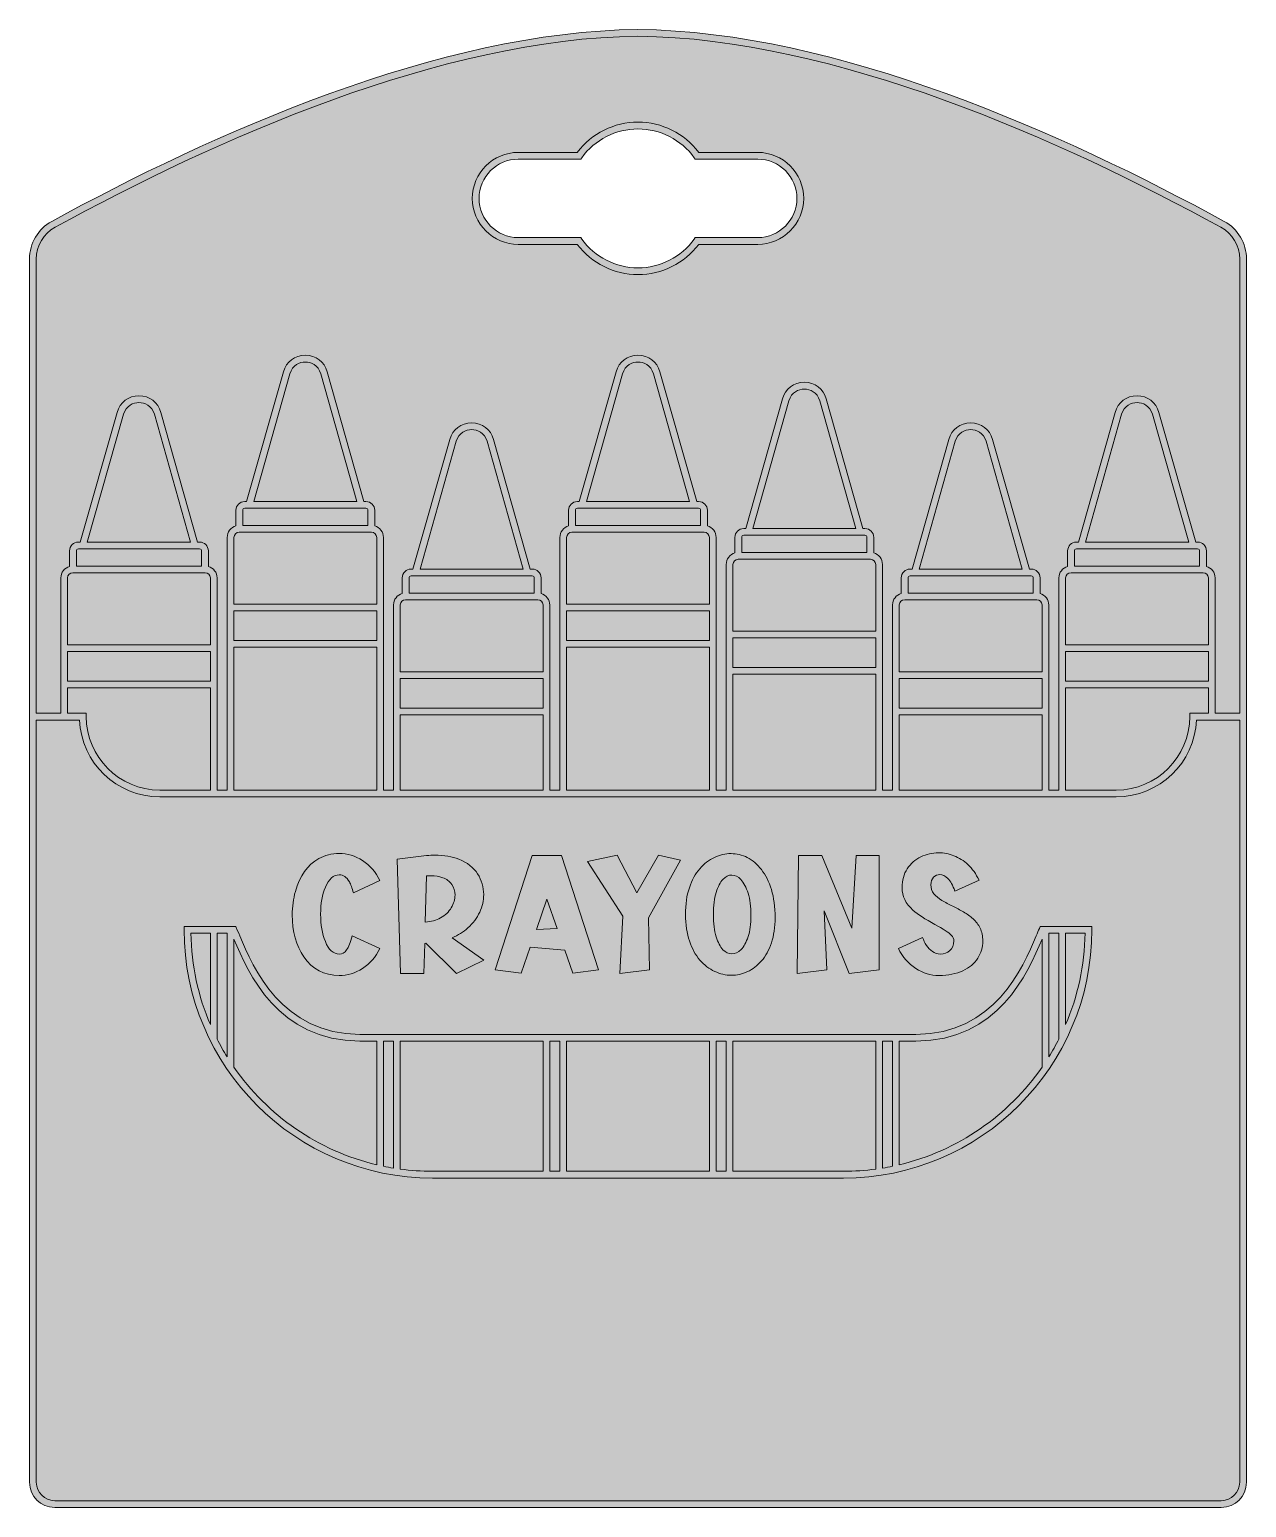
# Model space of a CAD drawing. Header units: inches. Extents: x -0.25 to 4.25, y -4.08 to 1.39.
import ezdxf

# ---------------------------------------------------------------- set-up
doc = ezdxf.new("R2010")
doc.units = ezdxf.units.IN
doc.header["$MEASUREMENT"] = 0
doc.layers.add('Crayons', color=7, linetype='Continuous', lineweight=0)

msp = doc.modelspace()

# ---------------------------------------------------------------- hatches: boundary and pattern name
at = {"layer": 'Crayons', "true_color": 0xf8e0c5, "transparency": 33554687}
h = msp.add_hatch(color=254, dxfattribs=at)
h.dxf.hatch_style = 2
edge = h.paths.add_edge_path()
edge.add_spline(control_points=[(2.443, 0.6227), (2.443, 0.6227), (2.2121, 0.6227), (2.2121, 0.6227), (2.2121, 0.6227), (2.2084, 0.6175), (2.2084, 0.6175), (2.16, 0.5506), (2.0821, 0.5107), (2, 0.5107), (1.9179, 0.5107), (1.84, 0.5506), (1.7916, 0.6175), (1.7916, 0.6175), (1.7879, 0.6227), (1.7879, 0.6227), (1.7879, 0.6227), (1.557, 0.6227), (1.557, 0.6227), (1.477, 0.6227), (1.4119, 0.6878), (1.4119, 0.7678), (1.4119, 0.8479), (1.477, 0.913), (1.557, 0.913), (1.557, 0.913), (1.7879, 0.913), (1.7879, 0.913), (1.7879, 0.913), (1.7916, 0.9182), (1.7916, 0.9182), (1.84, 0.9851), (1.9179, 1.025), (2, 1.025), (2.0821, 1.025), (2.16, 0.9851), (2.2084, 0.9182), (2.2084, 0.9182), (2.2121, 0.913), (2.2121, 0.913), (2.2121, 0.913), (2.443, 0.913), (2.443, 0.913), (2.523, 0.913), (2.5881, 0.8479), (2.5881, 0.7678), (2.5881, 0.6878), (2.523, 0.6227), (2.443, 0.6227)], knot_values=[0, 0, 0, 0, 1, 1, 1, 2, 2, 2, 3, 3, 3, 4, 4, 4, 5, 5, 5, 6, 6, 6, 7, 7, 7, 8, 8, 8, 9, 9, 9, 10, 10, 10, 11, 11, 11, 12, 12, 12, 13, 13, 13, 14, 14, 14, 15, 15, 15, 16, 16, 16, 16], degree=3, periodic=0)
edge = h.paths.add_edge_path()
edge.add_spline(control_points=[(4.1689, 0.6827), (3.5838, 1.0034), (2.7326, 1.3869), (1.9999, 1.3926), (1.2674, 1.3869), (0.4162, 1.0034), (-0.1689, 0.6827), (-0.2197, 0.6549), (-0.2512, 0.6016), (-0.2512, 0.5435), (-0.2512, 0.5435), (-0.2512, -3.983), (-0.2512, -3.983), (-0.2512, -4.0343), (-0.2095, -4.076), (-0.1583, -4.076), (-0.1583, -4.076), (4.1583, -4.076), (4.1583, -4.076), (4.2095, -4.076), (4.2512, -4.0343), (4.2512, -3.983), (4.2512, -3.983), (4.2512, 0.5435), (4.2512, 0.5435), (4.2512, 0.6015), (4.2197, 0.6549), (4.1689, 0.6827)], knot_values=[0, 0, 0, 0, 1, 1, 1, 2, 2, 2, 3, 3, 3, 4, 4, 4, 5, 5, 5, 6, 6, 6, 7, 7, 7, 8, 8, 8, 9, 9, 9, 9], degree=3, periodic=0)

# ---------------------------------------------------------------- linework, layer by layer
at = {"layer": 'Crayons'}
for points, knots in [([(4.1689, 0.6827), (3.5838, 1.0034), (2.7326, 1.3869), (1.9999, 1.3926), (1.2674, 1.3869), (0.4162, 1.0034), (-0.1689, 0.6827), (-0.2197, 0.6549), (-0.2512, 0.6016), (-0.2512, 0.5435), (-0.2512, 0.5435), (-0.2512, -3.983), (-0.2512, -3.983), (-0.2512, -4.0343), (-0.2095, -4.076), (-0.1583, -4.076), (-0.1583, -4.076), (4.1583, -4.076), (4.1583, -4.076), (4.2095, -4.076), (4.2512, -4.0343), (4.2512, -3.983), (4.2512, -3.983), (4.2512, 0.5435), (4.2512, 0.5435), (4.2512, 0.6015), (4.2197, 0.6549), (4.1689, 0.6827)], [0, 0, 0, 0, 1, 1, 1, 2, 2, 2, 3, 3, 3, 4, 4, 4, 5, 5, 5, 6, 6, 6, 7, 7, 7, 8, 8, 8, 9, 9, 9, 9]), ([(4.1689, 0.6827), (3.5838, 1.0034), (2.7326, 1.3869), (1.9999, 1.3926), (1.2674, 1.3869), (0.4162, 1.0034), (-0.1689, 0.6827), (-0.2197, 0.6549), (-0.2512, 0.6016), (-0.2512, 0.5435), (-0.2512, 0.5435), (-0.2512, -3.983), (-0.2512, -3.983), (-0.2512, -4.0343), (-0.2095, -4.076), (-0.1583, -4.076), (-0.1583, -4.076), (4.1583, -4.076), (4.1583, -4.076), (4.2095, -4.076), (4.2512, -4.0343), (4.2512, -3.983), (4.2512, -3.983), (4.2512, 0.5435), (4.2512, 0.5435), (4.2512, 0.6015), (4.2197, 0.6549), (4.1689, 0.6827)], [0, 0, 0, 0, 1, 1, 1, 2, 2, 2, 3, 3, 3, 4, 4, 4, 5, 5, 5, 6, 6, 6, 7, 7, 7, 8, 8, 8, 9, 9, 9, 9]), ([(-0.1569, 0.6608), (0.4257, 0.9801), (1.2728, 1.3619), (1.9999, 1.3676), (2.7272, 1.3619), (3.5743, 0.9801), (4.1569, 0.6608), (4.1997, 0.6373), (4.2262, 0.5924), (4.2262, 0.5435), (4.2262, 0.5435), (4.2262, -1.1373), (4.2262, -1.1373), (4.2262, -1.1373), (4.1355, -1.1373), (4.1355, -1.1373), (4.1355, -1.1373), (4.1355, -0.6367), (4.1355, -0.6367), (4.1355, -0.6166), (4.122, -0.5995), (4.1031, -0.5942), (4.1031, -0.5942), (4.1031, -0.5364), (4.1031, -0.5364), (4.1031, -0.5185), (4.0886, -0.5039), (4.0707, -0.5039), (4.0707, -0.5039), (4.0634, -0.5039), (4.0634, -0.5039), (4.0634, -0.5039), (3.9274, -0.0239), (3.9274, -0.0239), (3.9169, 0.0133), (3.8851, 0.0373), (3.8464, 0.0373), (3.8077, 0.0373), (3.7759, 0.0133), (3.7653, -0.0239), (3.7653, -0.0239), (3.6293, -0.5039), (3.6293, -0.5039), (3.6293, -0.5039), (3.6221, -0.5039), (3.6221, -0.5039), (3.6042, -0.5039), (3.5897, -0.5185), (3.5897, -0.5364), (3.5897, -0.5364), (3.5897, -0.5941), (3.5897, -0.5941), (3.571, -0.5993), (3.5573, -0.6164), (3.5573, -0.6367), (3.5573, -0.6367), (3.5573, -1.4215), (3.5573, -1.4215), (3.5573, -1.4215), (3.52, -1.4215), (3.52, -1.4215), (3.52, -1.4215), (3.52, -0.7367), (3.52, -0.7367), (3.52, -0.7166), (3.5065, -0.6995), (3.4877, -0.6942), (3.4877, -0.6942), (3.4877, -0.6364), (3.4877, -0.6364), (3.4877, -0.6185), (3.4731, -0.6039), (3.4552, -0.6039), (3.4552, -0.6039), (3.448, -0.6039), (3.448, -0.6039), (3.448, -0.6039), (3.312, -0.1239), (3.312, -0.1239), (3.3014, -0.0867), (3.2696, -0.0627), (3.2309, -0.0627), (3.1922, -0.0627), (3.1604, -0.0867), (3.1499, -0.1239), (3.1499, -0.1239), (3.0139, -0.6039), (3.0139, -0.6039), (3.0139, -0.6039), (3.0067, -0.6039), (3.0067, -0.6039), (2.9888, -0.6039), (2.9742, -0.6185), (2.9742, -0.6364), (2.9742, -0.6364), (2.9742, -0.6941), (2.9742, -0.6941), (2.9555, -0.6993), (2.9418, -0.7164), (2.9418, -0.7367), (2.9418, -0.7367), (2.9418, -1.4215), (2.9418, -1.4215), (2.9418, -1.4215), (2.9046, -1.4215), (2.9046, -1.4215), (2.9046, -1.4215), (2.9046, -0.5867), (2.9046, -0.5867), (2.9046, -0.5666), (2.891, -0.5495), (2.8722, -0.5442), (2.8722, -0.5442), (2.8722, -0.4864), (2.8722, -0.4864), (2.8722, -0.4685), (2.8576, -0.4539), (2.8397, -0.4539), (2.8397, -0.4539), (2.8325, -0.4539), (2.8325, -0.4539), (2.8325, -0.4539), (2.6965, 0.0261), (2.6965, 0.0261), (2.686, 0.0633), (2.6541, 0.0873), (2.6155, 0.0873), (2.5768, 0.0873), (2.545, 0.0633), (2.5344, 0.0261), (2.5344, 0.0261), (2.3984, -0.4539), (2.3984, -0.4539), (2.3984, -0.4539), (2.3912, -0.4539), (2.3912, -0.4539), (2.3733, -0.4539), (2.3587, -0.4685), (2.3587, -0.4864), (2.3587, -0.4864), (2.3587, -0.5441), (2.3587, -0.5441), (2.3401, -0.5493), (2.3263, -0.5664), (2.3263, -0.5867), (2.3263, -0.5867), (2.3263, -1.4215), (2.3263, -1.4215), (2.3263, -1.4215), (2.2891, -1.4215), (2.2891, -1.4215), (2.2891, -1.4215), (2.2891, -0.4867), (2.2891, -0.4867), (2.2891, -0.4666), (2.2756, -0.4495), (2.2567, -0.4442), (2.2567, -0.4442), (2.2567, -0.3864), (2.2567, -0.3864), (2.2567, -0.3685), (2.2422, -0.3539), (2.2243, -0.3539), (2.2243, -0.3539), (2.2171, -0.3539), (2.2171, -0.3539), (2.2171, -0.3539), (2.081, 0.1261), (2.081, 0.1261), (2.0705, 0.1633), (2.0387, 0.1873), (2, 0.1873), (1.9613, 0.1873), (1.9295, 0.1633), (1.919, 0.1261), (1.919, 0.1261), (1.7829, -0.3539), (1.7829, -0.3539), (1.7829, -0.3539), (1.7757, -0.3539), (1.7757, -0.3539), (1.7578, -0.3539), (1.7433, -0.3685), (1.7433, -0.3864), (1.7433, -0.3864), (1.7433, -0.4441), (1.7433, -0.4441), (1.7246, -0.4493), (1.7109, -0.4664), (1.7109, -0.4867), (1.7109, -0.4867), (1.7109, -1.4215), (1.7109, -1.4215), (1.7109, -1.4215), (1.6736, -1.4215), (1.6736, -1.4215), (1.6736, -1.4215), (1.6736, -0.7367), (1.6736, -0.7367), (1.6736, -0.7166), (1.6601, -0.6995), (1.6413, -0.6942), (1.6413, -0.6942), (1.6413, -0.6364), (1.6413, -0.6364), (1.6413, -0.6185), (1.6267, -0.6039), (1.6088, -0.6039), (1.6088, -0.6039), (1.6016, -0.6039), (1.6016, -0.6039), (1.6016, -0.6039), (1.4656, -0.1239), (1.4656, -0.1239), (1.455, -0.0867), (1.4232, -0.0627), (1.3845, -0.0627), (1.3459, -0.0627), (1.314, -0.0867), (1.3035, -0.1239), (1.3035, -0.1239), (1.1675, -0.6039), (1.1675, -0.6039), (1.1675, -0.6039), (1.1603, -0.6039), (1.1603, -0.6039), (1.1424, -0.6039), (1.1278, -0.6185), (1.1278, -0.6364), (1.1278, -0.6364), (1.1278, -0.6941), (1.1278, -0.6941), (1.1092, -0.6993), (1.0954, -0.7164), (1.0954, -0.7367), (1.0954, -0.7367), (1.0954, -1.4215), (1.0954, -1.4215), (1.0954, -1.4215), (1.0582, -1.4215), (1.0582, -1.4215), (1.0582, -1.4215), (1.0582, -0.4867), (1.0582, -0.4867), (1.0582, -0.4666), (1.0447, -0.4495), (1.0258, -0.4442), (1.0258, -0.4442), (1.0258, -0.3864), (1.0258, -0.3864), (1.0258, -0.3685), (1.0113, -0.3539), (0.9933, -0.3539), (0.9933, -0.3539), (0.9861, -0.3539), (0.9861, -0.3539), (0.9861, -0.3539), (0.8501, 0.1261), (0.8501, 0.1261), (0.8396, 0.1633), (0.8078, 0.1873), (0.7691, 0.1873), (0.7304, 0.1873), (0.6986, 0.1633), (0.688, 0.1261), (0.688, 0.1261), (0.552, -0.3539), (0.552, -0.3539), (0.552, -0.3539), (0.5448, -0.3539), (0.5448, -0.3539), (0.5269, -0.3539), (0.5123, -0.3685), (0.5123, -0.3864), (0.5123, -0.3864), (0.5123, -0.4441), (0.5123, -0.4441), (0.4937, -0.4493), (0.48, -0.4664), (0.48, -0.4867), (0.48, -0.4867), (0.48, -1.4215), (0.48, -1.4215), (0.48, -1.4215), (0.4427, -1.4215), (0.4427, -1.4215), (0.4427, -1.4215), (0.4427, -0.6367), (0.4427, -0.6367), (0.4427, -0.6166), (0.4292, -0.5995), (0.4103, -0.5942), (0.4103, -0.5942), (0.4103, -0.5364), (0.4103, -0.5364), (0.4103, -0.5185), (0.3958, -0.5039), (0.3779, -0.5039), (0.3779, -0.5039), (0.3707, -0.5039), (0.3707, -0.5039), (0.3707, -0.5039), (0.2347, -0.0239), (0.2347, -0.0239), (0.2241, 0.0133), (0.1923, 0.0373), (0.1536, 0.0373), (0.1149, 0.0373), (0.0831, 0.0133), (0.0726, -0.0239), (0.0726, -0.0239), (-0.0634, -0.5039), (-0.0634, -0.5039), (-0.0634, -0.5039), (-0.0707, -0.5039), (-0.0707, -0.5039), (-0.0886, -0.5039), (-0.1031, -0.5185), (-0.1031, -0.5364), (-0.1031, -0.5364), (-0.1031, -0.5941), (-0.1031, -0.5941), (-0.1218, -0.5993), (-0.1355, -0.6164), (-0.1355, -0.6367), (-0.1355, -0.6367), (-0.1355, -1.1373), (-0.1355, -1.1373), (-0.1355, -1.1373), (-0.2262, -1.1373), (-0.2262, -1.1373), (-0.2262, -1.1373), (-0.2262, 0.5435), (-0.2262, 0.5435), (-0.2262, 0.5924), (-0.1996, 0.6373), (-0.1569, 0.6608)], [0, 0, 0, 0, 1, 1, 1, 2, 2, 2, 3, 3, 3, 4, 4, 4, 5, 5, 5, 6, 6, 6, 7, 7, 7, 8, 8, 8, 9, 9, 9, 10, 10, 10, 11, 11, 11, 12, 12, 12, 13, 13, 13, 14, 14, 14, 15, 15, 15, 16, 16, 16, 17, 17, 17, 18, 18, 18, 19, 19, 19, 20, 20, 20, 21, 21, 21, 22, 22, 22, 23, 23, 23, 24, 24, 24, 25, 25, 25, 26, 26, 26, 27, 27, 27, 28, 28, 28, 29, 29, 29, 30, 30, 30, 31, 31, 31, 32, 32, 32, 33, 33, 33, 34, 34, 34, 35, 35, 35, 36, 36, 36, 37, 37, 37, 38, 38, 38, 39, 39, 39, 40, 40, 40, 41, 41, 41, 42, 42, 42, 43, 43, 43, 44, 44, 44, 45, 45, 45, 46, 46, 46, 47, 47, 47, 48, 48, 48, 49, 49, 49, 50, 50, 50, 51, 51, 51, 52, 52, 52, 53, 53, 53, 54, 54, 54, 55, 55, 55, 56, 56, 56, 57, 57, 57, 58, 58, 58, 59, 59, 59, 60, 60, 60, 61, 61, 61, 62, 62, 62, 63, 63, 63, 64, 64, 64, 65, 65, 65, 66, 66, 66, 67, 67, 67, 68, 68, 68, 69, 69, 69, 70, 70, 70, 71, 71, 71, 72, 72, 72, 73, 73, 73, 74, 74, 74, 75, 75, 75, 76, 76, 76, 77, 77, 77, 78, 78, 78, 79, 79, 79, 80, 80, 80, 81, 81, 81, 82, 82, 82, 83, 83, 83, 84, 84, 84, 85, 85, 85, 86, 86, 86, 87, 87, 87, 88, 88, 88, 89, 89, 89, 90, 90, 90, 91, 91, 91, 92, 92, 92, 93, 93, 93, 94, 94, 94, 95, 95, 95, 96, 96, 96, 97, 97, 97, 98, 98, 98, 99, 99, 99, 100, 100, 100, 101, 101, 101, 102, 102, 102, 103, 103, 103, 104, 104, 104, 105, 105, 105, 106, 106, 106, 107, 107, 107, 108, 108, 108, 109, 109, 109, 110, 110, 110, 111, 111, 111, 112, 112, 112, 112]), ([(1.557, 0.5977), (1.557, 0.5977), (1.7752, 0.5977), (1.7752, 0.5977), (1.8285, 0.5274), (1.912, 0.4857), (2, 0.4857), (2.088, 0.4857), (2.1715, 0.5274), (2.2248, 0.5977), (2.2248, 0.5977), (2.443, 0.5977), (2.443, 0.5977), (2.5368, 0.5977), (2.6131, 0.674), (2.6131, 0.7678), (2.6131, 0.8617), (2.5368, 0.938), (2.443, 0.938), (2.443, 0.938), (2.2248, 0.938), (2.2248, 0.938), (2.1715, 1.0083), (2.088, 1.05), (2, 1.05), (1.912, 1.05), (1.8285, 1.0083), (1.7752, 0.938), (1.7752, 0.938), (1.557, 0.938), (1.557, 0.938), (1.4632, 0.938), (1.3869, 0.8617), (1.3869, 0.7678), (1.3869, 0.674), (1.4632, 0.5977), (1.557, 0.5977)], [0, 0, 0, 0, 1, 1, 1, 2, 2, 2, 3, 3, 3, 4, 4, 4, 5, 5, 5, 6, 6, 6, 7, 7, 7, 8, 8, 8, 9, 9, 9, 10, 10, 10, 11, 11, 11, 12, 12, 12, 12]), ([(2.443, 0.6227), (2.443, 0.6227), (2.2121, 0.6227), (2.2121, 0.6227), (2.2121, 0.6227), (2.2084, 0.6175), (2.2084, 0.6175), (2.16, 0.5506), (2.0821, 0.5107), (2, 0.5107), (1.9179, 0.5107), (1.84, 0.5506), (1.7916, 0.6175), (1.7916, 0.6175), (1.7879, 0.6227), (1.7879, 0.6227), (1.7879, 0.6227), (1.557, 0.6227), (1.557, 0.6227), (1.477, 0.6227), (1.4119, 0.6878), (1.4119, 0.7678), (1.4119, 0.8479), (1.477, 0.913), (1.557, 0.913), (1.557, 0.913), (1.7879, 0.913), (1.7879, 0.913), (1.7879, 0.913), (1.7916, 0.9182), (1.7916, 0.9182), (1.84, 0.9851), (1.9179, 1.025), (2, 1.025), (2.0821, 1.025), (2.16, 0.9851), (2.2084, 0.9182), (2.2084, 0.9182), (2.2121, 0.913), (2.2121, 0.913), (2.2121, 0.913), (2.443, 0.913), (2.443, 0.913), (2.523, 0.913), (2.5881, 0.8479), (2.5881, 0.7678), (2.5881, 0.6878), (2.523, 0.6227), (2.443, 0.6227)], [0, 0, 0, 0, 1, 1, 1, 2, 2, 2, 3, 3, 3, 4, 4, 4, 5, 5, 5, 6, 6, 6, 7, 7, 7, 8, 8, 8, 9, 9, 9, 10, 10, 10, 11, 11, 11, 12, 12, 12, 13, 13, 13, 14, 14, 14, 15, 15, 15, 16, 16, 16, 16]), ([(1.557, 0.913), (1.557, 0.913), (1.7879, 0.913), (1.7879, 0.913), (1.7879, 0.913), (1.7916, 0.9182), (1.7916, 0.9182), (1.84, 0.9851), (1.9179, 1.025), (2, 1.025), (2.0821, 1.025), (2.16, 0.9851), (2.2084, 0.9182), (2.2084, 0.9182), (2.2121, 0.913), (2.2121, 0.913), (2.2121, 0.913), (2.443, 0.913), (2.443, 0.913), (2.523, 0.913), (2.5881, 0.8479), (2.5881, 0.7678), (2.5881, 0.6878), (2.523, 0.6227), (2.443, 0.6227), (2.443, 0.6227), (2.2121, 0.6227), (2.2121, 0.6227), (2.2121, 0.6227), (2.2084, 0.6175), (2.2084, 0.6175), (2.16, 0.5506), (2.0821, 0.5107), (2, 0.5107), (1.9179, 0.5107), (1.84, 0.5506), (1.7916, 0.6175), (1.7916, 0.6175), (1.7879, 0.6227), (1.7879, 0.6227), (1.7879, 0.6227), (1.557, 0.6227), (1.557, 0.6227), (1.477, 0.6227), (1.4119, 0.6878), (1.4119, 0.7678), (1.4119, 0.8479), (1.477, 0.913), (1.557, 0.913)], [0, 0, 0, 0, 1, 1, 1, 2, 2, 2, 3, 3, 3, 4, 4, 4, 5, 5, 5, 6, 6, 6, 7, 7, 7, 8, 8, 8, 9, 9, 9, 10, 10, 10, 11, 11, 11, 12, 12, 12, 13, 13, 13, 14, 14, 14, 15, 15, 15, 16, 16, 16, 16]), ([(0.578, -0.3539), (0.578, -0.3539), (0.7121, 0.1192), (0.7121, 0.1192), (0.7211, 0.151), (0.7484, 0.1623), (0.7691, 0.1623), (0.7897, 0.1623), (0.8171, 0.151), (0.8261, 0.1192), (0.8261, 0.1192), (0.9602, -0.3539), (0.9602, -0.3539), (0.9602, -0.3539), (0.578, -0.3539), (0.578, -0.3539)], [0, 0, 0, 0, 1, 1, 1, 2, 2, 2, 3, 3, 3, 4, 4, 4, 5, 5, 5, 5]), ([(1.8089, -0.3539), (1.8089, -0.3539), (1.943, 0.1192), (1.943, 0.1192), (1.952, 0.151), (1.9793, 0.1623), (2, 0.1623), (2.0207, 0.1623), (2.048, 0.151), (2.057, 0.1192), (2.057, 0.1192), (2.1911, -0.3539), (2.1911, -0.3539), (2.1911, -0.3539), (1.8089, -0.3539), (1.8089, -0.3539)], [0, 0, 0, 0, 1, 1, 1, 2, 2, 2, 3, 3, 3, 4, 4, 4, 5, 5, 5, 5]), ([(2.4244, -0.4539), (2.4244, -0.4539), (2.5585, 0.0192), (2.5585, 0.0192), (2.5675, 0.051), (2.5948, 0.0623), (2.6155, 0.0623), (2.6361, 0.0623), (2.6634, 0.051), (2.6724, 0.0192), (2.6724, 0.0192), (2.8065, -0.4539), (2.8065, -0.4539), (2.8065, -0.4539), (2.4244, -0.4539), (2.4244, -0.4539)], [0, 0, 0, 0, 1, 1, 1, 2, 2, 2, 3, 3, 3, 4, 4, 4, 5, 5, 5, 5]), ([(-0.0375, -0.5039), (-0.0375, -0.5039), (0.0966, -0.0308), (0.0966, -0.0308), (0.1056, 0.001), (0.133, 0.0123), (0.1536, 0.0123), (0.1743, 0.0123), (0.2016, 0.001), (0.2106, -0.0308), (0.2106, -0.0308), (0.3447, -0.5039), (0.3447, -0.5039), (0.3447, -0.5039), (-0.0375, -0.5039), (-0.0375, -0.5039)], [0, 0, 0, 0, 1, 1, 1, 2, 2, 2, 3, 3, 3, 4, 4, 4, 5, 5, 5, 5]), ([(3.6553, -0.5039), (3.6553, -0.5039), (3.7894, -0.0308), (3.7894, -0.0308), (3.7984, 0.001), (3.8257, 0.0123), (3.8464, 0.0123), (3.867, 0.0123), (3.8944, 0.001), (3.9034, -0.0308), (3.9034, -0.0308), (4.0375, -0.5039), (4.0375, -0.5039), (4.0375, -0.5039), (3.6553, -0.5039), (3.6553, -0.5039)], [0, 0, 0, 0, 1, 1, 1, 2, 2, 2, 3, 3, 3, 4, 4, 4, 5, 5, 5, 5]), ([(1.1935, -0.6039), (1.1935, -0.6039), (1.3275, -0.1308), (1.3275, -0.1308), (1.3366, -0.099), (1.3639, -0.0877), (1.3845, -0.0877), (1.4052, -0.0877), (1.4325, -0.099), (1.4415, -0.1308), (1.4415, -0.1308), (1.5756, -0.6039), (1.5756, -0.6039), (1.5756, -0.6039), (1.1935, -0.6039), (1.1935, -0.6039)], [0, 0, 0, 0, 1, 1, 1, 2, 2, 2, 3, 3, 3, 4, 4, 4, 5, 5, 5, 5]), ([(3.0399, -0.6039), (3.0399, -0.6039), (3.1739, -0.1308), (3.1739, -0.1308), (3.1829, -0.099), (3.2103, -0.0877), (3.2309, -0.0877), (3.2516, -0.0877), (3.2789, -0.099), (3.2879, -0.1308), (3.2879, -0.1308), (3.422, -0.6039), (3.422, -0.6039), (3.422, -0.6039), (3.0399, -0.6039), (3.0399, -0.6039)], [0, 0, 0, 0, 1, 1, 1, 2, 2, 2, 3, 3, 3, 4, 4, 4, 5, 5, 5, 5]), ([(0.5709, -0.3789), (0.5709, -0.3789), (0.9933, -0.3789), (0.9933, -0.3789), (0.9975, -0.3789), (1.0008, -0.3823), (1.0008, -0.3864), (1.0008, -0.3864), (1.0008, -0.4425), (1.0008, -0.4425), (1.0008, -0.4425), (0.5373, -0.4425), (0.5373, -0.4425), (0.5373, -0.4425), (0.5373, -0.3864), (0.5373, -0.3864), (0.5373, -0.3823), (0.5407, -0.3789), (0.5448, -0.3789), (0.5448, -0.3789), (0.5709, -0.3789), (0.5709, -0.3789)], [0, 0, 0, 0, 1, 1, 1, 2, 2, 2, 3, 3, 3, 4, 4, 4, 5, 5, 5, 6, 6, 6, 7, 7, 7, 7]), ([(1.8018, -0.3789), (1.8018, -0.3789), (2.2243, -0.3789), (2.2243, -0.3789), (2.2284, -0.3789), (2.2317, -0.3823), (2.2317, -0.3864), (2.2317, -0.3864), (2.2317, -0.4425), (2.2317, -0.4425), (2.2317, -0.4425), (1.7683, -0.4425), (1.7683, -0.4425), (1.7683, -0.4425), (1.7683, -0.3864), (1.7683, -0.3864), (1.7683, -0.3823), (1.7716, -0.3789), (1.7757, -0.3789), (1.7757, -0.3789), (1.8018, -0.3789), (1.8018, -0.3789)], [0, 0, 0, 0, 1, 1, 1, 2, 2, 2, 3, 3, 3, 4, 4, 4, 5, 5, 5, 6, 6, 6, 7, 7, 7, 7]), ([(0.5248, -0.4675), (0.5248, -0.4675), (1.014, -0.4675), (1.014, -0.4675), (1.0246, -0.4675), (1.0332, -0.4761), (1.0332, -0.4867), (1.0332, -0.4867), (1.0332, -0.7338), (1.0332, -0.7338), (1.0332, -0.7338), (0.505, -0.7338), (0.505, -0.7338), (0.505, -0.7338), (0.505, -0.4867), (0.505, -0.4867), (0.505, -0.4761), (0.5136, -0.4675), (0.5248, -0.4675)], [0, 0, 0, 0, 1, 1, 1, 2, 2, 2, 3, 3, 3, 4, 4, 4, 5, 5, 5, 6, 6, 6, 6]), ([(1.7558, -0.4675), (1.7558, -0.4675), (2.2449, -0.4675), (2.2449, -0.4675), (2.2555, -0.4675), (2.2641, -0.4761), (2.2641, -0.4867), (2.2641, -0.4867), (2.2641, -0.7338), (2.2641, -0.7338), (2.2641, -0.7338), (1.7359, -0.7338), (1.7359, -0.7338), (1.7359, -0.7338), (1.7359, -0.4867), (1.7359, -0.4867), (1.7359, -0.4761), (1.7445, -0.4675), (1.7558, -0.4675)], [0, 0, 0, 0, 1, 1, 1, 2, 2, 2, 3, 3, 3, 4, 4, 4, 5, 5, 5, 6, 6, 6, 6]), ([(2.4173, -0.4789), (2.4173, -0.4789), (2.8397, -0.4789), (2.8397, -0.4789), (2.8438, -0.4789), (2.8472, -0.4823), (2.8472, -0.4864), (2.8472, -0.4864), (2.8472, -0.5425), (2.8472, -0.5425), (2.8472, -0.5425), (2.3837, -0.5425), (2.3837, -0.5425), (2.3837, -0.5425), (2.3837, -0.4864), (2.3837, -0.4864), (2.3837, -0.4823), (2.3871, -0.4789), (2.3912, -0.4789), (2.3912, -0.4789), (2.4173, -0.4789), (2.4173, -0.4789)], [0, 0, 0, 0, 1, 1, 1, 2, 2, 2, 3, 3, 3, 4, 4, 4, 5, 5, 5, 6, 6, 6, 7, 7, 7, 7]), ([(-0.0446, -0.5289), (-0.0446, -0.5289), (0.3779, -0.5289), (0.3779, -0.5289), (0.382, -0.5289), (0.3853, -0.5323), (0.3853, -0.5364), (0.3853, -0.5364), (0.3853, -0.5925), (0.3853, -0.5925), (0.3853, -0.5925), (-0.0781, -0.5925), (-0.0781, -0.5925), (-0.0781, -0.5925), (-0.0781, -0.5364), (-0.0781, -0.5364), (-0.0781, -0.5323), (-0.0748, -0.5289), (-0.0707, -0.5289), (-0.0707, -0.5289), (-0.0446, -0.5289), (-0.0446, -0.5289)], [0, 0, 0, 0, 1, 1, 1, 2, 2, 2, 3, 3, 3, 4, 4, 4, 5, 5, 5, 6, 6, 6, 7, 7, 7, 7]), ([(3.6482, -0.5289), (3.6482, -0.5289), (4.0707, -0.5289), (4.0707, -0.5289), (4.0748, -0.5289), (4.0781, -0.5323), (4.0781, -0.5364), (4.0781, -0.5364), (4.0781, -0.5925), (4.0781, -0.5925), (4.0781, -0.5925), (3.6147, -0.5925), (3.6147, -0.5925), (3.6147, -0.5925), (3.6147, -0.5364), (3.6147, -0.5364), (3.6147, -0.5323), (3.618, -0.5289), (3.6221, -0.5289), (3.6221, -0.5289), (3.6482, -0.5289), (3.6482, -0.5289)], [0, 0, 0, 0, 1, 1, 1, 2, 2, 2, 3, 3, 3, 4, 4, 4, 5, 5, 5, 6, 6, 6, 7, 7, 7, 7]), ([(2.3712, -0.5675), (2.3712, -0.5675), (2.8604, -0.5675), (2.8604, -0.5675), (2.871, -0.5675), (2.8796, -0.5761), (2.8796, -0.5867), (2.8796, -0.5867), (2.8796, -0.8338), (2.8796, -0.8338), (2.8796, -0.8338), (2.3514, -0.8338), (2.3514, -0.8338), (2.3514, -0.8338), (2.3514, -0.5867), (2.3514, -0.5867), (2.3514, -0.5761), (2.36, -0.5675), (2.3712, -0.5675)], [0, 0, 0, 0, 1, 1, 1, 2, 2, 2, 3, 3, 3, 4, 4, 4, 5, 5, 5, 6, 6, 6, 6]), ([(-0.0906, -0.6175), (-0.0906, -0.6175), (0.3985, -0.6175), (0.3985, -0.6175), (0.4091, -0.6175), (0.4177, -0.6261), (0.4177, -0.6367), (0.4177, -0.6367), (0.4177, -0.8838), (0.4177, -0.8838), (0.4177, -0.8838), (-0.1105, -0.8838), (-0.1105, -0.8838), (-0.1105, -0.8838), (-0.1105, -0.6367), (-0.1105, -0.6367), (-0.1105, -0.6261), (-0.1019, -0.6175), (-0.0906, -0.6175)], [0, 0, 0, 0, 1, 1, 1, 2, 2, 2, 3, 3, 3, 4, 4, 4, 5, 5, 5, 6, 6, 6, 6]), ([(1.1864, -0.6289), (1.1864, -0.6289), (1.6088, -0.6289), (1.6088, -0.6289), (1.6129, -0.6289), (1.6163, -0.6323), (1.6163, -0.6364), (1.6163, -0.6364), (1.6163, -0.6925), (1.6163, -0.6925), (1.6163, -0.6925), (1.1528, -0.6925), (1.1528, -0.6925), (1.1528, -0.6925), (1.1528, -0.6364), (1.1528, -0.6364), (1.1528, -0.6323), (1.1562, -0.6289), (1.1603, -0.6289), (1.1603, -0.6289), (1.1864, -0.6289), (1.1864, -0.6289)], [0, 0, 0, 0, 1, 1, 1, 2, 2, 2, 3, 3, 3, 4, 4, 4, 5, 5, 5, 6, 6, 6, 7, 7, 7, 7]), ([(3.0328, -0.6289), (3.0328, -0.6289), (3.4552, -0.6289), (3.4552, -0.6289), (3.4593, -0.6289), (3.4626, -0.6323), (3.4626, -0.6364), (3.4626, -0.6364), (3.4626, -0.6925), (3.4626, -0.6925), (3.4626, -0.6925), (2.9992, -0.6925), (2.9992, -0.6925), (2.9992, -0.6925), (2.9992, -0.6364), (2.9992, -0.6364), (2.9992, -0.6323), (3.0025, -0.6289), (3.0067, -0.6289), (3.0067, -0.6289), (3.0328, -0.6289), (3.0328, -0.6289)], [0, 0, 0, 0, 1, 1, 1, 2, 2, 2, 3, 3, 3, 4, 4, 4, 5, 5, 5, 6, 6, 6, 7, 7, 7, 7]), ([(3.6022, -0.6175), (3.6022, -0.6175), (4.0913, -0.6175), (4.0913, -0.6175), (4.1019, -0.6175), (4.1105, -0.6261), (4.1105, -0.6367), (4.1105, -0.6367), (4.1105, -0.8838), (4.1105, -0.8838), (4.1105, -0.8838), (3.5823, -0.8838), (3.5823, -0.8838), (3.5823, -0.8838), (3.5823, -0.6367), (3.5823, -0.6367), (3.5823, -0.6261), (3.5909, -0.6175), (3.6022, -0.6175)], [0, 0, 0, 0, 1, 1, 1, 2, 2, 2, 3, 3, 3, 4, 4, 4, 5, 5, 5, 6, 6, 6, 6]), ([(0.505, -0.7588), (0.505, -0.7588), (1.0332, -0.7588), (1.0332, -0.7588), (1.0332, -0.7588), (1.0332, -0.8681), (1.0332, -0.8681), (1.0332, -0.8681), (0.505, -0.8681), (0.505, -0.8681), (0.505, -0.8681), (0.505, -0.7588), (0.505, -0.7588)], [0, 0, 0, 0, 1, 1, 1, 2, 2, 2, 3, 3, 3, 4, 4, 4, 4]), ([(1.1403, -0.7175), (1.1403, -0.7175), (1.6295, -0.7175), (1.6295, -0.7175), (1.64, -0.7175), (1.6486, -0.7261), (1.6486, -0.7367), (1.6486, -0.7367), (1.6486, -0.9838), (1.6486, -0.9838), (1.6486, -0.9838), (1.1204, -0.9838), (1.1204, -0.9838), (1.1204, -0.9838), (1.1204, -0.7367), (1.1204, -0.7367), (1.1204, -0.7261), (1.129, -0.7175), (1.1403, -0.7175)], [0, 0, 0, 0, 1, 1, 1, 2, 2, 2, 3, 3, 3, 4, 4, 4, 5, 5, 5, 6, 6, 6, 6]), ([(1.7359, -0.7588), (1.7359, -0.7588), (2.2641, -0.7588), (2.2641, -0.7588), (2.2641, -0.7588), (2.2641, -0.8681), (2.2641, -0.8681), (2.2641, -0.8681), (1.7359, -0.8681), (1.7359, -0.8681), (1.7359, -0.8681), (1.7359, -0.7588), (1.7359, -0.7588)], [0, 0, 0, 0, 1, 1, 1, 2, 2, 2, 3, 3, 3, 4, 4, 4, 4]), ([(2.9867, -0.7175), (2.9867, -0.7175), (3.4758, -0.7175), (3.4758, -0.7175), (3.4864, -0.7175), (3.495, -0.7261), (3.495, -0.7367), (3.495, -0.7367), (3.495, -0.9838), (3.495, -0.9838), (3.495, -0.9838), (2.9668, -0.9838), (2.9668, -0.9838), (2.9668, -0.9838), (2.9668, -0.7367), (2.9668, -0.7367), (2.9668, -0.7261), (2.9754, -0.7175), (2.9867, -0.7175)], [0, 0, 0, 0, 1, 1, 1, 2, 2, 2, 3, 3, 3, 4, 4, 4, 5, 5, 5, 6, 6, 6, 6]), ([(2.3514, -0.8588), (2.3514, -0.8588), (2.8796, -0.8588), (2.8796, -0.8588), (2.8796, -0.8588), (2.8796, -0.9681), (2.8796, -0.9681), (2.8796, -0.9681), (2.3514, -0.9681), (2.3514, -0.9681), (2.3514, -0.9681), (2.3514, -0.8588), (2.3514, -0.8588)], [0, 0, 0, 0, 1, 1, 1, 2, 2, 2, 3, 3, 3, 4, 4, 4, 4]), ([(-0.1105, -0.9088), (-0.1105, -0.9088), (0.4177, -0.9088), (0.4177, -0.9088), (0.4177, -0.9088), (0.4177, -1.0181), (0.4177, -1.0181), (0.4177, -1.0181), (-0.1105, -1.0181), (-0.1105, -1.0181), (-0.1105, -1.0181), (-0.1105, -0.9088), (-0.1105, -0.9088)], [0, 0, 0, 0, 1, 1, 1, 2, 2, 2, 3, 3, 3, 4, 4, 4, 4]), ([(0.505, -0.8931), (0.505, -0.8931), (1.0332, -0.8931), (1.0332, -0.8931), (1.0332, -0.8931), (1.0332, -1.4215), (1.0332, -1.4215), (1.0332, -1.4215), (0.505, -1.4215), (0.505, -1.4215), (0.505, -1.4215), (0.505, -0.8931), (0.505, -0.8931)], [0, 0, 0, 0, 1, 1, 1, 2, 2, 2, 3, 3, 3, 4, 4, 4, 4]), ([(1.7359, -0.8931), (1.7359, -0.8931), (2.2641, -0.8931), (2.2641, -0.8931), (2.2641, -0.8931), (2.2641, -1.4215), (2.2641, -1.4215), (2.2641, -1.4215), (1.7359, -1.4215), (1.7359, -1.4215), (1.7359, -1.4215), (1.7359, -0.8931), (1.7359, -0.8931)], [0, 0, 0, 0, 1, 1, 1, 2, 2, 2, 3, 3, 3, 4, 4, 4, 4]), ([(3.5823, -0.9088), (3.5823, -0.9088), (4.1105, -0.9088), (4.1105, -0.9088), (4.1105, -0.9088), (4.1105, -1.0181), (4.1105, -1.0181), (4.1105, -1.0181), (3.5823, -1.0181), (3.5823, -1.0181), (3.5823, -1.0181), (3.5823, -0.9088), (3.5823, -0.9088)], [0, 0, 0, 0, 1, 1, 1, 2, 2, 2, 3, 3, 3, 4, 4, 4, 4]), ([(1.1204, -1.0088), (1.1204, -1.0088), (1.6486, -1.0088), (1.6486, -1.0088), (1.6486, -1.0088), (1.6486, -1.1181), (1.6486, -1.1181), (1.6486, -1.1181), (1.1204, -1.1181), (1.1204, -1.1181), (1.1204, -1.1181), (1.1204, -1.0088), (1.1204, -1.0088)], [0, 0, 0, 0, 1, 1, 1, 2, 2, 2, 3, 3, 3, 4, 4, 4, 4]), ([(2.3514, -0.9931), (2.3514, -0.9931), (2.8796, -0.9931), (2.8796, -0.9931), (2.8796, -0.9931), (2.8796, -1.4215), (2.8796, -1.4215), (2.8796, -1.4215), (2.3514, -1.4215), (2.3514, -1.4215), (2.3514, -1.4215), (2.3514, -0.9931), (2.3514, -0.9931)], [0, 0, 0, 0, 1, 1, 1, 2, 2, 2, 3, 3, 3, 4, 4, 4, 4]), ([(2.9668, -1.0088), (2.9668, -1.0088), (3.495, -1.0088), (3.495, -1.0088), (3.495, -1.0088), (3.495, -1.1181), (3.495, -1.1181), (3.495, -1.1181), (2.9668, -1.1181), (2.9668, -1.1181), (2.9668, -1.1181), (2.9668, -1.0088), (2.9668, -1.0088)], [0, 0, 0, 0, 1, 1, 1, 2, 2, 2, 3, 3, 3, 4, 4, 4, 4]), ([(-0.1105, -1.1373), (-0.1105, -1.1373), (-0.1105, -1.0431), (-0.1105, -1.0431), (-0.1105, -1.0431), (0.4177, -1.0431), (0.4177, -1.0431), (0.4177, -1.0431), (0.4177, -1.4215), (0.4177, -1.4215), (0.4177, -1.4215), (0.2302, -1.4215), (0.2302, -1.4215), (0.0804, -1.4215), (-0.0415, -1.2996), (-0.0415, -1.1498), (-0.0415, -1.1498), (-0.0415, -1.1373), (-0.0415, -1.1373), (-0.0415, -1.1373), (-0.1105, -1.1373), (-0.1105, -1.1373)], [0, 0, 0, 0, 1, 1, 1, 2, 2, 2, 3, 3, 3, 4, 4, 4, 5, 5, 5, 6, 6, 6, 7, 7, 7, 7]), ([(3.5823, -1.0431), (3.5823, -1.0431), (4.1105, -1.0431), (4.1105, -1.0431), (4.1105, -1.0431), (4.1105, -1.1373), (4.1105, -1.1373), (4.1105, -1.1373), (4.0415, -1.1373), (4.0415, -1.1373), (4.0415, -1.1373), (4.0415, -1.1498), (4.0415, -1.1498), (4.0415, -1.2996), (3.9196, -1.4215), (3.7698, -1.4215), (3.7698, -1.4215), (3.5823, -1.4215), (3.5823, -1.4215), (3.5823, -1.4215), (3.5823, -1.0431), (3.5823, -1.0431)], [0, 0, 0, 0, 1, 1, 1, 2, 2, 2, 3, 3, 3, 4, 4, 4, 5, 5, 5, 6, 6, 6, 7, 7, 7, 7]), ([(1.1204, -1.1431), (1.1204, -1.1431), (1.6486, -1.1431), (1.6486, -1.1431), (1.6486, -1.1431), (1.6486, -1.4215), (1.6486, -1.4215), (1.6486, -1.4215), (1.1204, -1.4215), (1.1204, -1.4215), (1.1204, -1.4215), (1.1204, -1.1431), (1.1204, -1.1431)], [0, 0, 0, 0, 1, 1, 1, 2, 2, 2, 3, 3, 3, 4, 4, 4, 4]), ([(2.9668, -1.1431), (2.9668, -1.1431), (3.495, -1.1431), (3.495, -1.1431), (3.495, -1.1431), (3.495, -1.4215), (3.495, -1.4215), (3.495, -1.4215), (2.9668, -1.4215), (2.9668, -1.4215), (2.9668, -1.4215), (2.9668, -1.1431), (2.9668, -1.1431)], [0, 0, 0, 0, 1, 1, 1, 2, 2, 2, 3, 3, 3, 4, 4, 4, 4]), ([(4.1583, -4.0509), (4.1583, -4.0509), (-0.1583, -4.0509), (-0.1583, -4.0509), (-0.1957, -4.0509), (-0.2262, -4.0205), (-0.2262, -3.983), (-0.2262, -3.983), (-0.2262, -1.1623), (-0.2262, -1.1623), (-0.2262, -1.1623), (-0.0662, -1.1623), (-0.0662, -1.1623), (-0.0597, -1.3201), (0.0708, -1.4465), (0.2302, -1.4465), (0.2302, -1.4465), (3.7698, -1.4465), (3.7698, -1.4465), (3.9292, -1.4465), (4.0597, -1.3201), (4.0662, -1.1623), (4.0662, -1.1623), (4.2262, -1.1623), (4.2262, -1.1623), (4.2262, -1.1623), (4.2262, -3.983), (4.2262, -3.983), (4.2262, -4.0205), (4.1957, -4.0509), (4.1583, -4.0509)], [0, 0, 0, 0, 1, 1, 1, 2, 2, 2, 3, 3, 3, 4, 4, 4, 5, 5, 5, 6, 6, 6, 7, 7, 7, 8, 8, 8, 9, 9, 9, 10, 10, 10, 10]), ([(0.7634, -2.0388), (0.735, -1.9974), (0.7208, -1.9454), (0.7208, -1.8828), (0.7208, -1.8528), (0.7246, -1.824), (0.7324, -1.7964), (0.748, -1.7395), (0.777, -1.699), (0.8194, -1.6748), (0.841, -1.6625), (0.8662, -1.6563), (0.8948, -1.6563), (0.9248, -1.6563), (0.9534, -1.665), (0.9808, -1.6824), (1.0081, -1.6998), (1.0296, -1.7243), (1.045, -1.756), (1.045, -1.756), (0.947, -1.8013), (0.947, -1.8013), (0.9424, -1.7841), (0.9374, -1.7707), (0.9321, -1.7611), (0.9267, -1.7515), (0.921, -1.7449), (0.9148, -1.7411), (0.9086, -1.7373), (0.9019, -1.7354), (0.8948, -1.7354), (0.8731, -1.7354), (0.8559, -1.7505), (0.8432, -1.7807), (0.8316, -1.8082), (0.8258, -1.8415), (0.8258, -1.8808), (0.8258, -1.92), (0.8316, -1.9537), (0.8432, -1.982), (0.8555, -2.0129), (0.8727, -2.0284), (0.8948, -2.0284), (0.9056, -2.0284), (0.9147, -2.0231), (0.9219, -2.0126), (0.9292, -2.002), (0.9359, -1.9849), (0.9421, -1.9611), (0.9421, -1.9611), (1.045, -2.0078), (1.045, -2.0078), (1.0296, -2.0395), (1.0081, -2.0641), (0.9808, -2.0815), (0.9534, -2.0989), (0.9248, -2.1076), (0.8948, -2.1076), (0.8385, -2.1076), (0.7947, -2.0846), (0.7634, -2.0388)], [0, 0, 0, 0, 1, 1, 1, 2, 2, 2, 3, 3, 3, 4, 4, 4, 5, 5, 5, 6, 6, 6, 7, 7, 7, 8, 8, 8, 9, 9, 9, 10, 10, 10, 11, 11, 11, 12, 12, 12, 13, 13, 13, 14, 14, 14, 15, 15, 15, 16, 16, 16, 17, 17, 17, 18, 18, 18, 19, 19, 19, 20, 20, 20, 20]), ([(1.2075, -2.1006), (1.2075, -2.1006), (1.2107, -1.9889), (1.2107, -1.9889), (1.2107, -1.9889), (1.2151, -1.9886), (1.2151, -1.9886), (1.2151, -1.9886), (1.3288, -2.1006), (1.3288, -2.1006), (1.3288, -2.1006), (1.4291, -2.051), (1.4291, -2.051), (1.4291, -2.051), (1.312, -1.9683), (1.312, -1.9683), (1.3346, -1.9587), (1.3541, -1.9464), (1.3705, -1.9315), (1.3897, -1.9141), (1.4042, -1.8947), (1.4142, -1.8734), (1.4241, -1.852), (1.4291, -1.8304), (1.4291, -1.8085), (1.4291, -1.7809), (1.4216, -1.7553), (1.4067, -1.7317), (1.3917, -1.7081), (1.3685, -1.6899), (1.3372, -1.6772), (1.3128, -1.6673), (1.2832, -1.6624), (1.2484, -1.6624), (1.2388, -1.6624), (1.2286, -1.6628), (1.218, -1.6635), (1.218, -1.6635), (1.1095, -1.6769), (1.1095, -1.6769), (1.1095, -1.6769), (1.1217, -2.1006), (1.1217, -2.1006), (1.1217, -2.1006), (1.2075, -2.1006), (1.2075, -2.1006)], [0, 0, 0, 0, 1, 1, 1, 2, 2, 2, 3, 3, 3, 4, 4, 4, 5, 5, 5, 6, 6, 6, 7, 7, 7, 8, 8, 8, 9, 9, 9, 10, 10, 10, 11, 11, 11, 12, 12, 12, 13, 13, 13, 14, 14, 14, 15, 15, 15, 15]), ([(1.6011, -2.0031), (1.6011, -2.0031), (1.7291, -2.0139), (1.7291, -2.0139), (1.7291, -2.0139), (1.7589, -2.0986), (1.7589, -2.0986), (1.7589, -2.0986), (1.8535, -2.087), (1.8535, -2.087), (1.8535, -2.087), (1.7169, -1.6632), (1.7169, -1.6632), (1.7169, -1.6632), (1.6081, -1.6632), (1.6081, -1.6632), (1.6081, -1.6632), (1.4715, -2.087), (1.4715, -2.087), (1.4715, -2.087), (1.5681, -2.0989), (1.5681, -2.0989), (1.5681, -2.0989), (1.6011, -2.0031), (1.6011, -2.0031)], [0, 0, 0, 0, 1, 1, 1, 2, 2, 2, 3, 3, 3, 4, 4, 4, 5, 5, 5, 6, 6, 6, 7, 7, 7, 8, 8, 8, 8]), ([(1.9436, -1.8886), (1.9436, -1.8886), (1.813, -1.6864), (1.813, -1.6864), (1.813, -1.6864), (1.9227, -1.6618), (1.9227, -1.6618), (1.9227, -1.6618), (1.9955, -1.8019), (1.9955, -1.8019), (1.9955, -1.8019), (2.0764, -1.6621), (2.0764, -1.6621), (2.0764, -1.6621), (2.1576, -1.6812), (2.1576, -1.6812), (2.1576, -1.6812), (2.0393, -1.8941), (2.0393, -1.8941), (2.0393, -1.8941), (2.043, -2.087), (2.043, -2.087), (2.043, -2.087), (1.9334, -2.1006), (1.9334, -2.1006), (1.9334, -2.1006), (1.9436, -1.8886), (1.9436, -1.8886)], [0, 0, 0, 0, 1, 1, 1, 2, 2, 2, 3, 3, 3, 4, 4, 4, 5, 5, 5, 6, 6, 6, 7, 7, 7, 8, 8, 8, 9, 9, 9, 9]), ([(2.229, -2.0503), (2.2453, -2.0691), (2.2635, -2.0832), (2.2837, -2.0926), (2.3039, -2.102), (2.3246, -2.1067), (2.3459, -2.1067), (2.3664, -2.1067), (2.3862, -2.1022), (2.4054, -2.0933), (2.4245, -2.0845), (2.4417, -2.0712), (2.457, -2.0535), (2.4723, -2.0358), (2.4845, -2.0136), (2.4936, -1.9869), (2.5026, -1.9602), (2.5072, -1.9291), (2.5072, -1.8935), (2.5072, -1.8541), (2.5026, -1.8196), (2.4936, -1.79), (2.4845, -1.7604), (2.4722, -1.7357), (2.4569, -1.7159), (2.4415, -1.6961), (2.424, -1.6812), (2.4045, -1.6714), (2.385, -1.6615), (2.3649, -1.6566), (2.3442, -1.6566), (2.3231, -1.6566), (2.3026, -1.6612), (2.2826, -1.6705), (2.2625, -1.6798), (2.2445, -1.6938), (2.2285, -1.7125), (2.2124, -1.7313), (2.1996, -1.7548), (2.19, -1.783), (2.1805, -1.8112), (2.1757, -1.8442), (2.1757, -1.8819), (2.1757, -1.9192), (2.1805, -1.9519), (2.1902, -1.9799), (2.1998, -2.008), (2.2128, -2.0314), (2.229, -2.0503)], [0, 0, 0, 0, 1, 1, 1, 2, 2, 2, 3, 3, 3, 4, 4, 4, 5, 5, 5, 6, 6, 6, 7, 7, 7, 8, 8, 8, 9, 9, 9, 10, 10, 10, 11, 11, 11, 12, 12, 12, 13, 13, 13, 14, 14, 14, 15, 15, 15, 16, 16, 16, 16]), ([(2.6993, -2.087), (2.6993, -2.087), (2.5888, -2.1006), (2.5888, -2.1006), (2.5888, -2.1006), (2.594, -1.6632), (2.594, -1.6632), (2.594, -1.6632), (2.6799, -1.6632), (2.6799, -1.6632), (2.6799, -1.6632), (2.7909, -1.9327), (2.7909, -1.9327), (2.7909, -1.9327), (2.8069, -1.6632), (2.8069, -1.6632), (2.8069, -1.6632), (2.8922, -1.6632), (2.8922, -1.6632), (2.8922, -1.6632), (2.8922, -2.087), (2.8922, -2.087), (2.8922, -2.087), (2.7811, -2.1006), (2.7811, -2.1006), (2.7811, -2.1006), (2.6891, -1.8686), (2.6891, -1.8686), (2.6891, -1.8686), (2.6993, -2.087), (2.6993, -2.087)], [0, 0, 0, 0, 1, 1, 1, 2, 2, 2, 3, 3, 3, 4, 4, 4, 5, 5, 5, 6, 6, 6, 7, 7, 7, 8, 8, 8, 9, 9, 9, 10, 10, 10, 10]), ([(3.1539, -2.0155), (3.1637, -2.0071), (3.1687, -1.9952), (3.1687, -1.9799), (3.1687, -1.9722), (3.1655, -1.965), (3.1591, -1.9582), (3.1494, -1.9481), (3.1293, -1.935), (3.0988, -1.9188), (3.0626, -1.8996), (3.0354, -1.8819), (3.0173, -1.8657), (2.9904, -1.8417), (2.977, -1.814), (2.977, -1.7824), (2.977, -1.7552), (2.9834, -1.7319), (2.9962, -1.7127), (3.0091, -1.6934), (3.0258, -1.6788), (3.0464, -1.6687), (3.067, -1.6587), (3.089, -1.6537), (3.1124, -1.6537), (3.1313, -1.6537), (3.1502, -1.6572), (3.1689, -1.6644), (3.1877, -1.6716), (3.2051, -1.6826), (3.2211, -1.6976), (3.2372, -1.7126), (3.2507, -1.7317), (3.2618, -1.7549), (3.2618, -1.7549), (3.1721, -1.7952), (3.1721, -1.7952), (3.165, -1.7737), (3.1564, -1.7582), (3.1463, -1.7485), (3.1363, -1.7388), (3.1264, -1.734), (3.1167, -1.734), (3.1076, -1.734), (3.0999, -1.7374), (3.0934, -1.7442), (3.0869, -1.7509), (3.0837, -1.7601), (3.0837, -1.7717), (3.0837, -1.7847), (3.0875, -1.7957), (3.095, -1.8049), (3.1025, -1.8141), (3.1124, -1.8224), (3.1247, -1.8297), (3.137, -1.8371), (3.1503, -1.8443), (3.1646, -1.8515), (3.1779, -1.8578), (3.1911, -1.8648), (3.2042, -1.8723), (3.2172, -1.8799), (3.2291, -1.8885), (3.2399, -1.8983), (3.2506, -1.9081), (3.2592, -1.9196), (3.2658, -1.9328), (3.2724, -1.9461), (3.2757, -1.9619), (3.2757, -1.9802), (3.2757, -2.0034), (3.2694, -2.0247), (3.257, -2.044), (3.2445, -2.0634), (3.2262, -2.0788), (3.202, -2.0903), (3.1778, -2.1018), (3.1484, -2.1076), (3.1135, -2.1076), (3.0836, -2.1076), (3.0549, -2.0989), (3.0276, -2.0815), (3.0002, -2.0641), (2.9788, -2.0395), (2.9633, -2.0078), (2.9633, -2.0078), (3.0532, -1.9675), (3.0532, -1.9675), (3.0563, -1.9775), (3.0609, -1.9871), (3.067, -1.9963), (3.0731, -2.0055), (3.0805, -2.0131), (3.0893, -2.0191), (3.0981, -2.0251), (3.1081, -2.0281), (3.1194, -2.0281), (3.1325, -2.0281), (3.144, -2.0239), (3.1539, -2.0155)], [0, 0, 0, 0, 1, 1, 1, 2, 2, 2, 3, 3, 3, 4, 4, 4, 5, 5, 5, 6, 6, 6, 7, 7, 7, 8, 8, 8, 9, 9, 9, 10, 10, 10, 11, 11, 11, 12, 12, 12, 13, 13, 13, 14, 14, 14, 15, 15, 15, 16, 16, 16, 17, 17, 17, 18, 18, 18, 19, 19, 19, 20, 20, 20, 21, 21, 21, 22, 22, 22, 23, 23, 23, 24, 24, 24, 25, 25, 25, 26, 26, 26, 27, 27, 27, 28, 28, 28, 29, 29, 29, 30, 30, 30, 31, 31, 31, 32, 32, 32, 33, 33, 33, 33]), ([(1.2177, -1.7392), (1.2233, -1.7388), (1.2287, -1.7386), (1.2339, -1.7386), (1.2492, -1.7386), (1.2638, -1.7411), (1.2777, -1.7459), (1.2917, -1.7507), (1.3027, -1.759), (1.3108, -1.7708), (1.3189, -1.7826), (1.323, -1.7957), (1.323, -1.81), (1.323, -1.8258), (1.3184, -1.8414), (1.3093, -1.8567), (1.3003, -1.872), (1.2869, -1.8846), (1.2693, -1.8947), (1.2537, -1.9038), (1.2348, -1.9088), (1.2128, -1.9098), (1.2128, -1.9098), (1.2177, -1.7392), (1.2177, -1.7392)], [0, 0, 0, 0, 1, 1, 1, 2, 2, 2, 3, 3, 3, 4, 4, 4, 5, 5, 5, 6, 6, 6, 7, 7, 7, 8, 8, 8, 8]), ([(2.2891, -1.8003), (2.2956, -1.7787), (2.3041, -1.7626), (2.3145, -1.752), (2.3248, -1.7413), (2.3356, -1.736), (2.3468, -1.736), (2.3586, -1.736), (2.3699, -1.7417), (2.3807, -1.753), (2.3916, -1.7643), (2.4005, -1.7811), (2.4074, -1.8033), (2.4144, -1.8256), (2.4178, -1.853), (2.4178, -1.8857), (2.4178, -1.9166), (2.4144, -1.9426), (2.4076, -1.9637), (2.4007, -1.9848), (2.3919, -2.0007), (2.3813, -2.0116), (2.3707, -2.0224), (2.3593, -2.0278), (2.3471, -2.0278), (2.3355, -2.0278), (2.3246, -2.0226), (2.3143, -2.0121), (2.3041, -2.0017), (2.2956, -1.9856), (2.2891, -1.964), (2.2825, -1.9423), (2.2792, -1.915), (2.2792, -1.8819), (2.2792, -1.849), (2.2825, -1.8218), (2.2891, -1.8003)], [0, 0, 0, 0, 1, 1, 1, 2, 2, 2, 3, 3, 3, 4, 4, 4, 5, 5, 5, 6, 6, 6, 7, 7, 7, 8, 8, 8, 9, 9, 9, 10, 10, 10, 11, 11, 11, 12, 12, 12, 12]), ([(1.6626, -1.8248), (1.6626, -1.8248), (1.7009, -1.9335), (1.7009, -1.9335), (1.7009, -1.9335), (1.6241, -1.937), (1.6241, -1.937), (1.6241, -1.937), (1.6626, -1.8248), (1.6626, -1.8248)], [0, 0, 0, 0, 1, 1, 1, 2, 2, 2, 3, 3, 3, 3]), ([(3.4851, -1.9334), (3.4815, -1.9415), (3.4776, -1.9507), (3.4733, -1.9608), (3.4232, -2.0791), (3.319, -2.3254), (3.0286, -2.3254), (3.0286, -2.3254), (0.9714, -2.3254), (0.9714, -2.3254), (0.681, -2.3254), (0.5767, -2.0791), (0.5267, -1.9608), (0.5224, -1.9507), (0.5116, -1.9259), (0.5116, -1.9259), (0.5116, -1.9259), (0.3207, -1.9259), (0.3207, -1.9259), (0.3207, -1.9259), (0.3207, -1.9384), (0.3207, -1.9384), (0.3207, -2.4451), (0.7329, -2.8572), (1.2395, -2.8572), (1.2395, -2.8572), (2.7605, -2.8572), (2.7605, -2.8572), (3.2671, -2.8572), (3.6793, -2.4451), (3.6793, -1.9384), (3.6793, -1.9384), (3.6793, -1.9259), (3.6793, -1.9259), (3.6793, -1.9259), (3.4884, -1.9259), (3.4884, -1.9259), (3.4884, -1.9259), (3.4851, -1.9334), (3.4851, -1.9334)], [0, 0, 0, 0, 1, 1, 1, 2, 2, 2, 3, 3, 3, 4, 4, 4, 5, 5, 5, 6, 6, 6, 7, 7, 7, 8, 8, 8, 9, 9, 9, 10, 10, 10, 11, 11, 11, 12, 12, 12, 13, 13, 13, 13]), ([(0.4177, -1.9509), (0.4177, -1.9509), (0.4177, -2.2895), (0.4177, -2.2895), (0.373, -2.1853), (0.3475, -2.071), (0.3458, -1.9509), (0.3458, -1.9509), (0.4177, -1.9509), (0.4177, -1.9509)], [0, 0, 0, 0, 1, 1, 1, 2, 2, 2, 3, 3, 3, 3]), ([(0.48, -2.4091), (0.4666, -2.3875), (0.4543, -2.3654), (0.4427, -2.3427), (0.4427, -2.3427), (0.4427, -1.9509), (0.4427, -1.9509), (0.4427, -1.9509), (0.48, -1.9509), (0.48, -1.9509), (0.48, -1.9509), (0.48, -2.4091), (0.48, -2.4091)], [0, 0, 0, 0, 1, 1, 1, 2, 2, 2, 3, 3, 3, 4, 4, 4, 4]), ([(3.52, -1.9509), (3.52, -1.9509), (3.5573, -1.9509), (3.5573, -1.9509), (3.5573, -1.9509), (3.5573, -2.3427), (3.5573, -2.3427), (3.5457, -2.3653), (3.5334, -2.3875), (3.52, -2.409), (3.52, -2.409), (3.52, -1.9509), (3.52, -1.9509)], [0, 0, 0, 0, 1, 1, 1, 2, 2, 2, 3, 3, 3, 4, 4, 4, 4]), ([(3.5823, -2.2895), (3.5823, -2.2895), (3.5823, -1.9509), (3.5823, -1.9509), (3.5823, -1.9509), (3.6542, -1.9509), (3.6542, -1.9509), (3.6525, -2.0709), (3.627, -2.1853), (3.5823, -2.2895)], [0, 0, 0, 0, 1, 1, 1, 2, 2, 2, 3, 3, 3, 3]), ([(0.505, -2.447), (0.505, -2.447), (0.505, -1.9737), (0.505, -1.9737), (0.5577, -2.0981), (0.667, -2.3504), (0.9714, -2.3504), (0.9714, -2.3504), (1.0332, -2.3504), (1.0332, -2.3504), (1.0332, -2.3504), (1.0332, -2.8079), (1.0332, -2.8079), (0.8157, -2.7563), (0.6288, -2.6252), (0.505, -2.447)], [0, 0, 0, 0, 1, 1, 1, 2, 2, 2, 3, 3, 3, 4, 4, 4, 5, 5, 5, 5]), ([(2.9668, -2.8079), (2.9668, -2.8079), (2.9668, -2.3504), (2.9668, -2.3504), (2.9668, -2.3504), (3.0286, -2.3504), (3.0286, -2.3504), (3.333, -2.3504), (3.4423, -2.0981), (3.495, -1.9737), (3.495, -1.9737), (3.495, -2.447), (3.495, -2.447), (3.3712, -2.6252), (3.1843, -2.7563), (2.9668, -2.8079)], [0, 0, 0, 0, 1, 1, 1, 2, 2, 2, 3, 3, 3, 4, 4, 4, 5, 5, 5, 5]), ([(1.0954, -2.3504), (1.0954, -2.3504), (1.0954, -2.8204), (1.0954, -2.8204), (1.0829, -2.8184), (1.0705, -2.8162), (1.0582, -2.8137), (1.0582, -2.8137), (1.0582, -2.3504), (1.0582, -2.3504), (1.0582, -2.3504), (1.0954, -2.3504), (1.0954, -2.3504)], [0, 0, 0, 0, 1, 1, 1, 2, 2, 2, 3, 3, 3, 4, 4, 4, 4]), ([(1.1204, -2.824), (1.1204, -2.824), (1.1204, -2.3504), (1.1204, -2.3504), (1.1204, -2.3504), (1.6486, -2.3504), (1.6486, -2.3504), (1.6486, -2.3504), (1.6486, -2.8322), (1.6486, -2.8322), (1.6486, -2.8322), (1.2395, -2.8322), (1.2395, -2.8322), (1.1991, -2.8322), (1.1594, -2.8293), (1.1204, -2.824)], [0, 0, 0, 0, 1, 1, 1, 2, 2, 2, 3, 3, 3, 4, 4, 4, 5, 5, 5, 5]), ([(1.7109, -2.8322), (1.7109, -2.8322), (1.6736, -2.8322), (1.6736, -2.8322), (1.6736, -2.8322), (1.6736, -2.3504), (1.6736, -2.3504), (1.6736, -2.3504), (1.7109, -2.3504), (1.7109, -2.3504), (1.7109, -2.3504), (1.7109, -2.8322), (1.7109, -2.8322)], [0, 0, 0, 0, 1, 1, 1, 2, 2, 2, 3, 3, 3, 4, 4, 4, 4]), ([(1.7359, -2.3504), (1.7359, -2.3504), (2.2641, -2.3504), (2.2641, -2.3504), (2.2641, -2.3504), (2.2641, -2.8322), (2.2641, -2.8322), (2.2641, -2.8322), (1.7359, -2.8322), (1.7359, -2.8322), (1.7359, -2.8322), (1.7359, -2.3504), (1.7359, -2.3504)], [0, 0, 0, 0, 1, 1, 1, 2, 2, 2, 3, 3, 3, 4, 4, 4, 4]), ([(2.2891, -2.3504), (2.2891, -2.3504), (2.3263, -2.3504), (2.3263, -2.3504), (2.3263, -2.3504), (2.3263, -2.8322), (2.3263, -2.8322), (2.3263, -2.8322), (2.2891, -2.8322), (2.2891, -2.8322), (2.2891, -2.8322), (2.2891, -2.3504), (2.2891, -2.3504)], [0, 0, 0, 0, 1, 1, 1, 2, 2, 2, 3, 3, 3, 4, 4, 4, 4]), ([(2.3514, -2.8322), (2.3514, -2.8322), (2.3514, -2.3504), (2.3514, -2.3504), (2.3514, -2.3504), (2.8796, -2.3504), (2.8796, -2.3504), (2.8796, -2.3504), (2.8796, -2.824), (2.8796, -2.824), (2.8406, -2.8293), (2.8009, -2.8322), (2.7605, -2.8322), (2.7605, -2.8322), (2.3514, -2.8322), (2.3514, -2.8322)], [0, 0, 0, 0, 1, 1, 1, 2, 2, 2, 3, 3, 3, 4, 4, 4, 5, 5, 5, 5]), ([(2.9418, -2.3504), (2.9418, -2.3504), (2.9418, -2.8137), (2.9418, -2.8137), (2.9295, -2.8162), (2.9171, -2.8184), (2.9046, -2.8204), (2.9046, -2.8204), (2.9046, -2.3504), (2.9046, -2.3504), (2.9046, -2.3504), (2.9418, -2.3504), (2.9418, -2.3504)], [0, 0, 0, 0, 1, 1, 1, 2, 2, 2, 3, 3, 3, 4, 4, 4, 4])]:
    msp.add_open_spline(points, degree=3, knots=knots, dxfattribs=at)

doc.saveas('drawing.dxf')
